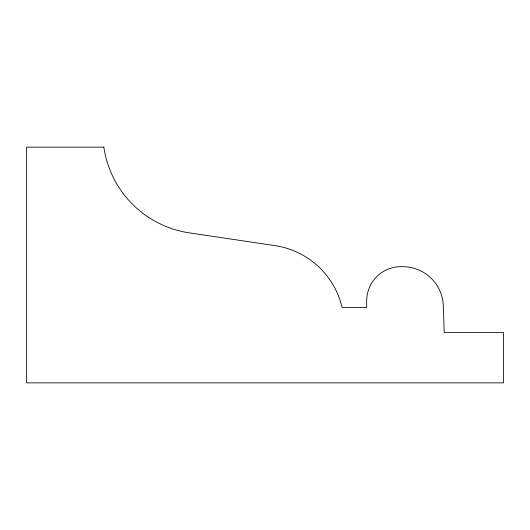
<?xml version="1.0" encoding="UTF-8"?>
<svg xmlns="http://www.w3.org/2000/svg" width="530" height="530" viewBox="0 0 530 530"><rect width="100%" height="100%" fill="white"/><g stroke="black" fill="none" stroke-linecap="round" stroke-linejoin="round"><path stroke-width="0.79" d="M103.853 147.141L26.5 147.141L26.5 382.859L503.5 382.859L503.5 332.628L444.2 332.628L443.312 305.889A40.518 40.518 0 0 0 401.899 266.696A34.139 34.139 0 0 0 366.694 300.815L366.694 307.446L342.102 307.446A81.136 81.136 0 0 0 275.07 245.648L189.223 232.836A101.402 101.402 0 0 1 103.853 147.141"/></g></svg>
